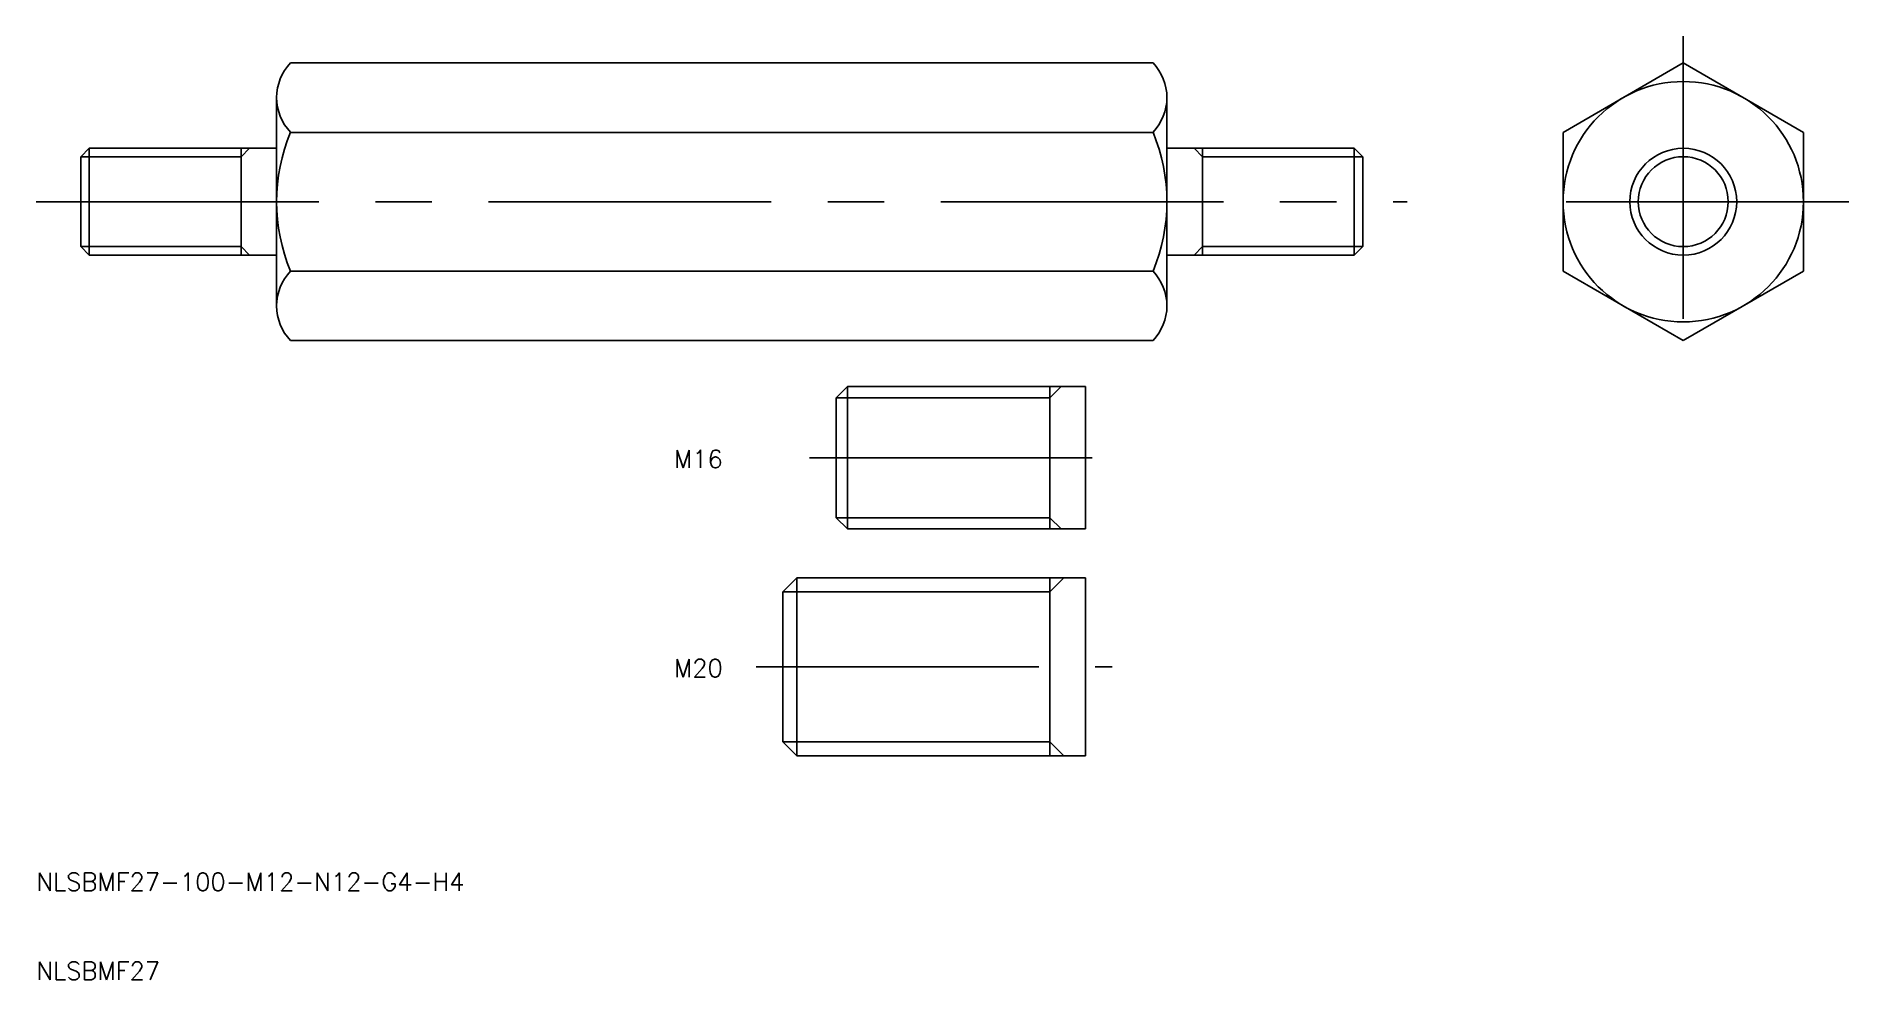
# Model space of a CAD drawing. Extents: x 3 to 207, y -37 to 69.
import ezdxf

# ---------------------------------------------------------------- set-up
doc = ezdxf.new("R2010")
doc.units = 0
doc.linetypes.add('CENTER', pattern=[50.8, 31.75, -6.35, 6.35, -6.35])
doc.layers.get('0').update_dxf_attribs({"linetype": 'CONTINUOUS'})
doc.layers.add('CENTER', color=1, linetype='CENTER')
doc.styles.get("Standard").update_dxf_attribs({"font": 'txt.shx', "bigfont": 'extfont.shx'})

msp = doc.modelspace()

# ---------------------------------------------------------------- linework, layer by layer
at = {"color": 7, "linetype": 'CONTINUOUS'}
for p, q in [((31.56, 65.6), (128.44, 65.6)), ((174.5, 57.79), (188, 65.59)), ((188, 65.59), (201.5, 57.79)), ((30, 61.7), (30, 56)), ((130, 61.7), (130, 56)), ((31.56, 57.79), (128.44, 57.79)), ((174.5, 57.79), (174.5, 42.21)), ((201.5, 57.79), (201.5, 42.21)), ((8, 55.05), (8.95, 56)), ((8, 55.05), (8, 44.95)), ((8.95, 56), (8.95, 44)), ((8.95, 56), (30, 56)), ((26, 44), (26, 56)), ((30, 56), (30, 44)), ((130, 56), (130, 44)), ((151.05, 56), (130, 56)), ((134, 44), (134, 56)), ((151.05, 56), (151.05, 44)), ((152, 55.05), (151.05, 56)), ((152, 55.05), (152, 44.95)), ((8, 44.95), (8.95, 44)), ((152, 44.95), (151.05, 44)), ((8.95, 44), (30, 44)), ((30, 44), (30, 38.3)), ((151.05, 44), (130, 44)), ((130, 44), (130, 38.3)), ((128.44, 42.21), (31.56, 42.21)), ((188, 34.41), (174.5, 42.21)), ((201.5, 42.21), (188, 34.41)), ((31.56, 34.4), (128.44, 34.4)), ((92.85, 27.97), (94.11, 29.24)), ((94.11, 29.24), (120.85, 29.24)), ((94.11, 29.24), (94.11, 13.24)), ((116.85, 13.24), (116.85, 29.24)), ((120.85, 13.24), (120.85, 29.24)), ((92.85, 27.97), (92.85, 14.5)), ((92.85, 14.5), (94.11, 13.24)), ((94.11, 13.24), (120.85, 13.24)), ((86.85, 6.17), (88.43, 7.75)), ((86.85, 6.17), (86.85, -10.67)), ((88.43, 7.75), (88.43, -12.25)), ((88.43, 7.75), (120.85, 7.75)), ((116.85, -12.25), (116.85, 7.75)), ((120.85, -12.25), (120.85, 7.75)), ((86.85, -10.67), (88.43, -12.25)), ((88.43, -12.25), (120.85, -12.25))]:
    msp.add_line(p, q, dxfattribs=at)
at = {"color": 3, "linetype": 'CONTINUOUS'}
for p, q in [((26, 55.05), (8, 55.05)), ((26, 55.05), (26.95, 56)), ((134, 55.05), (133.05, 56)), ((134, 55.05), (152, 55.05)), ((8, 44.95), (26, 44.95)), ((26, 44.95), (26.95, 44)), ((134, 44.95), (133.05, 44)), ((152, 44.95), (134, 44.95)), ((116.85, 27.97), (118.11, 29.24)), ((116.85, 27.97), (92.85, 27.97)), ((92.85, 14.5), (116.85, 14.5)), ((116.85, 14.5), (118.11, 13.24)), ((116.85, 6.17), (86.85, 6.17)), ((116.85, 6.17), (118.43, 7.75)), ((86.85, -10.67), (116.85, -10.67)), ((116.85, -10.67), (118.43, -12.25))]:
    msp.add_line(p, q, dxfattribs=at)
at = {"color": 7, "linetype": 'CONTINUOUS'}
for radius in [13.5, 6]:
    msp.add_circle((188, 50), radius, dxfattribs=at)
at = {"color": 3, "linetype": 'CONTINUOUS'}
msp.add_circle((188, 50), 5.05, dxfattribs=at)
at = {"color": 7, "linetype": 'CONTINUOUS'}
for centre, radius, start, end in [((35.66, 61.7), 5.66, 136.4264, 180), ((124.34, 61.7), 5.66, 0, 43.5736), ((35.66, 61.7), 5.66, 180, 223.5736), ((124.34, 61.7), 5.66, 316.4264, 0), ((50.25, 50), 20.25, 157.3638, 202.6362), ((109.75, 50), 20.25, 337.3638, 22.6362), ((35.66, 38.3), 5.66, 136.4264, 180), ((124.34, 38.3), 5.66, 0, 43.5736), ((35.66, 38.3), 5.66, 180, 223.5736), ((124.34, 38.3), 5.66, 316.4264, 0)]:
    msp.add_arc(centre, radius, start, end, dxfattribs=at)
at = {"layer": 'CENTER', "color": 1, "linetype": 'CENTER'}
for p, q in [((188, 68.59), (188, 31.41)), ((3, 50), (157, 50)), ((206.59, 50), (169.41, 50))]:
    msp.add_line(p, q, dxfattribs=at)
at = {"layer": 'CENTER'}
for p, q in [((89.85, 21.24), (123.85, 21.24)), ((83.85, -2.25), (123.85, -2.25))]:
    msp.add_line(p, q, dxfattribs=at)

# ---------------------------------------------------------------- texts
at = {"color": 7, "linetype": 'CONTINUOUS'}
for s, p in [('M16', (74.63, 20.09)), ('M20', (74.63, -3.4)), ('NLSBMF27-100-M12-N12-G4-H4', (3.02, -27.41)), ('NLSBMF27', (3.02, -37.41))]:
    msp.add_text(s, height=2, dxfattribs=at).set_placement(p)

doc.saveas('drawing.dxf')
